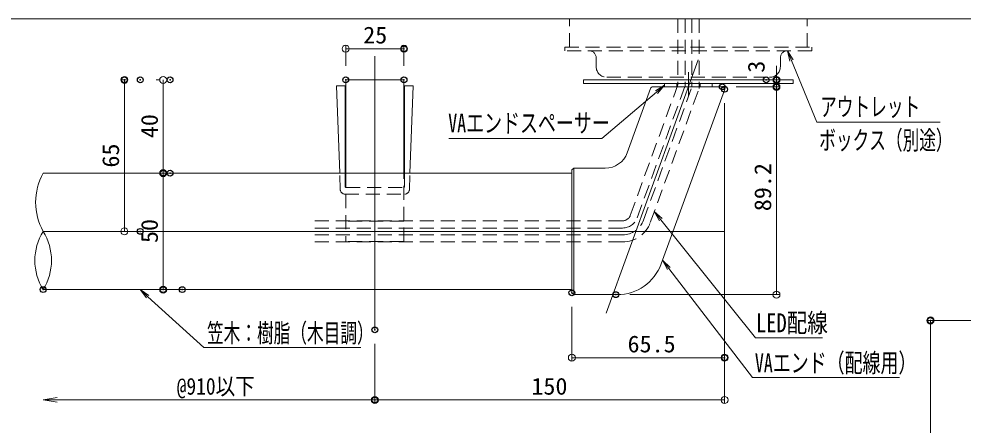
# Model space of a CAD drawing. Units: millimetres, scale not verified. Extents: x -600 to 600, y -416 to 415.
# Drawn here: x -320.5 to 84.4, y 241.2 to 415.5 of the extents above; entities that cross this region are included whole.
import ezdxf
from ezdxf.enums import TextEntityAlignment as Align

# ---------------------------------------------------------------- set-up
doc = ezdxf.new("R2010")
doc.units = ezdxf.units.MM
doc.header["$LTSCALE"] = 5
doc.header["$PDMODE"] = 32
doc.header["$PDSIZE"] = 2.5
doc.linetypes.add('DASHED1', pattern=[1.8, 1.2, -0.6])
doc.linetypes.add('DASHED2', pattern=[3, 2, -1])
for name, color, linetype, lineweight in [('0-0_zumenwaku', 2, 'Continuous', 9), ('0-2_center', 5, 'Continuous', 9), ('0-4_逆三角形ブラケットカバー', 4, 'Continuous', 9), ('0-9_1', 3, 'Continuous', 9), ('0-D_sunpou', 1, 'Continuous', 9), ('0-E_0', 7, 'Continuous', 9), ('1-0_2', 4, 'Continuous', 9), ('1-2_GRE_SS', 3, 'DASHED1', 9), ('1-3_05製品投影', 4, 'Continuous', 9), ('1-4_BLU_SSD', 134, 'DASHED1', 9), ('1-F_配線用エンドスぺーサー', 4, 'Continuous', 9)]:
    doc.layers.add(name, color=color, linetype=linetype, lineweight=lineweight)
doc.layers.add('0-F_DEFPOINTS', color=7, linetype='Continuous')
doc.styles.add('ＭＳ ゴシック', font='')
doc.styles.get('ＭＳ ゴシック').set_extended_font_data('MS Gothic')

# ---------------------------------------------------------------- blocks, each defined once
blk = doc.blocks.new('_ORIGIN')
at = {"layer": '0-E_0', "color": 1}
blk.add_line((0, 0), (-5, 0), dxfattribs=at)
blk.add_circle((0, 0), 2.5, dxfattribs=at)
blk = doc.blocks.new('_OPEN')
at = {"layer": '0-E_0', "color": 1}
blk.add_line((0, 0), (-5, 0), dxfattribs=at)
blk.add_lwpolyline([(-5, 0.833), (0, 0), (-5, -0.833)], dxfattribs=at)
blk = doc.blocks.new('MLeader10')
at = {"layer": '0-D_sunpou', "color": 7}
blk.add_line((-44.511, 311.97), (-41.775, 308.397), dxfattribs=at)
at = {"layer": '0-D_sunpou'}
blk.add_line((-4.91, 261.643), (57.06, 261.643), dxfattribs=at)
at = {"layer": '0-D_sunpou', "color": 7}
blk.add_lwpolyline([(-42.371, 307.941), (-44.511, 311.97), (-41.18, 308.852)], dxfattribs=at)
at = {"layer": '0-D_sunpou'}
blk.add_lwpolyline([(-41.775, 308.397), (-5.99, 261.643), (-4.91, 261.643)], dxfattribs=at)
at = {"layer": '0-D_sunpou', "color": 2, "style": 'ＭＳ ゴシック', "width": 0.7}
blk.add_text('VAエンド（配線用）', height=8.065, dxfattribs=at).set_placement((-4.92, 261.433), align=Align.BOTTOM_LEFT)
blk = doc.blocks.new('MLeader11')
at = {"layer": '0-D_sunpou', "color": 7}
blk.add_line((-48.043, 332.818), (-45.232, 329.305), dxfattribs=at)
at = {"layer": '0-D_sunpou'}
blk.add_line((-3.62, 278.644), (24.051, 278.644), dxfattribs=at)
at = {"layer": '0-D_sunpou', "color": 7}
blk.add_lwpolyline([(-45.817, 328.836), (-48.043, 332.818), (-44.646, 329.773)], dxfattribs=at)
at = {"layer": '0-D_sunpou'}
blk.add_lwpolyline([(-45.232, 329.305), (-4.7, 278.644), (-3.62, 278.644)], dxfattribs=at)
at = {"layer": '0-D_sunpou', "color": 2, "style": 'ＭＳ ゴシック', "width": 0.8}
blk.add_text('LED配線', height=8.082, dxfattribs=at).set_placement((-4.47, 278.591), align=Align.BOTTOM_LEFT)
blk = doc.blocks.new('MLeader12')
at = {"layer": '0-D_sunpou', "color": 7}
blk.add_line((9.021, 401.787), (10.746, 397.631), dxfattribs=at)
at = {"layer": '0-D_sunpou'}
blk.add_line((22.796, 371.191), (74.585, 371.191), dxfattribs=at)
at = {"layer": '0-D_sunpou', "color": 7}
blk.add_lwpolyline([(10.053, 397.343), (9.021, 401.787), (11.438, 397.918)], dxfattribs=at)
at = {"layer": '0-D_sunpou'}
blk.add_lwpolyline([(10.746, 397.631), (21.716, 371.191), (22.796, 371.191)], dxfattribs=at)
at = {"layer": '0-D_sunpou', "color": 2, "style": 'ＭＳ ゴシック', "width": 0.65}
for s, p in [('アウトレット', (23.066, 371.317)), ('ボックス（別途）', (22.684, 356.981))]:
    blk.add_text(s, height=8.065, dxfattribs=at).set_placement(p, align=Align.BOTTOM_LEFT)
blk = doc.blocks.new('MLeader13')
at = {"layer": '0-D_sunpou', "color": 7}
blk.add_line((-43.665, 386.987), (-47.098, 384.078), dxfattribs=at)
at = {"layer": '0-D_sunpou'}
blk.add_line((-71.632, 364.201), (-136.142, 364.201), dxfattribs=at)
at = {"layer": '0-D_sunpou', "color": 7}
blk.add_lwpolyline([(-47.583, 384.65), (-43.665, 386.987), (-46.614, 383.505)], dxfattribs=at)
at = {"layer": '0-D_sunpou'}
blk.add_lwpolyline([(-47.098, 384.078), (-70.552, 364.201), (-71.632, 364.201)], dxfattribs=at)
at = {"layer": '0-D_sunpou', "color": 2, "style": 'ＭＳ ゴシック', "width": 0.7}
blk.add_text('VAエンドスペーサー', height=8.065, dxfattribs=at).set_placement((-136.422, 364.327), align=Align.BOTTOM_LEFT)
blk = doc.blocks.new('MLeader28')
at = {"layer": '0-D_sunpou', "color": 7}
blk.add_line((-268.589, 299.287), (-265.257, 296.263), dxfattribs=at)
at = {"layer": '0-D_sunpou'}
blk.add_line((-240.146, 274.453), (-173.863, 274.453), dxfattribs=at)
at = {"layer": '0-D_sunpou', "color": 7}
blk.add_lwpolyline([(-265.761, 295.707), (-268.589, 299.287), (-264.753, 296.818)], dxfattribs=at)
at = {"layer": '0-D_sunpou'}
blk.add_lwpolyline([(-265.257, 296.263), (-241.226, 274.453), (-240.146, 274.453)], dxfattribs=at)
at = {"layer": '0-D_sunpou', "color": 2, "style": 'ＭＳ ゴシック', "width": 0.65}
blk.add_text('笠木：樹脂（木目調）', height=8.065, dxfattribs=at).set_placement((-239.876, 274.243), align=Align.BOTTOM_LEFT)

msp = doc.modelspace()

# ---------------------------------------------------------------- linework, layer by layer
at = {"layer": '0-0_zumenwaku', "color": 6, "linetype": 'DASHED1'}
for p, q in [((-182.707, 342.217), (-182.943, 348.962)), ((-180.64, 343.615), (-180.64, 348.962)), ((-180.39, 349.287), (-180.39, 319.887)), ((-155.39, 319.887), (-155.39, 349.287)), ((-155.14, 343.615), (-155.14, 348.962)), ((-153.073, 342.217), (-152.837, 348.962)), ((-180.709, 340.287), (-155.071, 340.287)), ((-180.14, 343.115), (-155.64, 343.115)), ((-155.39, 328.687), (-180.39, 328.687)), ((-155.39, 319.887), (-180.39, 319.887))]:
    msp.add_line(p, q, dxfattribs=at)
at = {"layer": '0-0_zumenwaku', "color": 6}
msp.add_lwpolyline([(-599.936, -415.533), (600.064, -415.533), (600.064, 415.467), (-599.936, 415.467)], close=True, dxfattribs=at)
at = {"layer": '0-0_zumenwaku', "color": 6, "linetype": 'DASHED1'}
for centre, radius, start, end in [((-180.709, 342.287), 2, 182, 270), ((-180.14, 343.615), 0.5, 180, 270), ((-155.64, 343.615), 0.5, 270, 0), ((-155.071, 342.287), 2, 270, 358)]:
    msp.add_arc(centre, radius, start, end, dxfattribs=at)
at = {"layer": '0-2_center'}
for p, q in [((-167.89, 399.411), (-167.89, 282.035)), ((-68.742, 289.25), (-29.223, 397.83)), ((-33.424, 382.133), (-33.424, 392.624)), ((-310.125, 324.287), (-17.89, 324.287))]:
    msp.add_line(p, q, dxfattribs=at)
at = {"layer": '0-4_逆三角形ブラケットカバー'}
for p, q in [((-184.264, 386.787), (-180.64, 386.787)), ((-182.954, 349.287), (-184.264, 386.787)), ((-180.64, 349.287), (-180.64, 386.787)), ((-155.14, 386.787), (-151.516, 386.787)), ((-155.14, 349.287), (-155.14, 386.787)), ((-152.826, 349.287), (-151.516, 386.787))]:
    msp.add_line(p, q, dxfattribs=at)
at = {"layer": '0-9_1'}
for p, q in [((-180.39, 349.287), (-180.39, 389.287)), ((-180.39, 389.287), (-155.39, 389.287)), ((-155.39, 349.287), (-155.39, 389.287)), ((-59.676, 358.017), (-49.626, 385.629)), ((-48.686, 386.287), (-18.889, 386.287)), ((-45.12, 310.297), (-17.95, 384.945)), ((-310.125, 349.287), (-83.409, 349.287)), ((-82.609, 351.437), (-69.073, 351.437)), ((-82.609, 297.137), (-82.609, 351.437)), ((-310.125, 299.287), (-83.409, 299.287)), ((-83.409, 297.937), (-82.609, 297.137)), ((-82.609, 297.137), (-63.913, 297.137))]:
    msp.add_line(p, q, dxfattribs=at)
msp.add_lwpolyline([(-83.409, 297.937), (-83.409, 350.637), (-82.609, 351.437)], dxfattribs=at)
for centre, radius, start, end in [((-48.686, 385.287), 1, 90, 160), ((-18.889, 385.287), 1, 340, 90), ((-69.073, 361.437), 10, 270, 340), ((-63.913, 317.137), 20, 270, 340)]:
    msp.add_arc(centre, radius, start, end, dxfattribs=at)
at = {"layer": '0-D_sunpou'}
for p, q in [((-180.39, 395.287), (-180.39, 404.14)), ((-177.39, 402.64), (-158.39, 402.64)), ((-155.39, 395.287), (-155.39, 404.14)), ((4.351, 392.287), (4.351, 395.287)), ((-274.467, 389.287), (-276.802, 389.287)), ((-261.699, 389.287), (-260.163, 389.287)), ((4.351, 386.287), (4.351, 389.287)), ((5.929, 389.287), (5.851, 389.287)), ((-275.302, 327.287), (-275.302, 386.287)), ((-258.663, 386.287), (-258.663, 352.287)), ((-12.889, 386.287), (5.851, 386.287)), ((-12.889, 386.287), (5.851, 386.287)), ((4.351, 300.137), (4.351, 383.287)), ((4.351, 383.287), (4.351, 380.287)), ((-17.89, 379.256), (-17.89, 268.595)), ((-17.89, 379.256), (-17.89, 250.448)), ((-261.699, 349.287), (-260.163, 349.287)), ((-261.699, 349.287), (-260.163, 349.287)), ((-258.663, 346.287), (-258.663, 302.287)), ((-274.467, 324.287), (-276.802, 324.287)), ((-256.457, 299.287), (-260.163, 299.287)), ((-58.544, 297.137), (5.851, 297.137)), ((-83.409, 291.937), (-83.409, 268.595)), ((192.012, 286.063), (68.88, 286.063)), ((70.38, 94.063), (70.38, 283.063)), ((-167.89, 276.035), (-167.89, 250.448)), ((-167.89, 276.035), (-167.89, 250.448)), ((-80.409, 270.095), (-20.89, 270.095)), ((-304.125, 251.948), (-167.89, 251.948)), ((-20.89, 251.948), (-164.89, 251.948))]:
    msp.add_line(p, q, dxfattribs=at)
at = {"layer": '0-F_DEFPOINTS'}
for p in [(-155.39, 402.64), (-275.302, 389.287), (-268.467, 389.287), (-255.699, 389.287), (-180.39, 389.287), (-155.39, 389.287), (-0.071, 389.287), (4.351, 389.287), (-18.889, 386.287), (-17.89, 385.256), (4.351, 386.287), (-258.663, 349.287), (-255.699, 349.287), (-268.467, 324.287), (-310.125, 299.287), (-258.663, 299.287), (-250.457, 299.287), (-83.409, 297.937), (-64.544, 297.137), (70.38, 286.063), (-167.89, 282.035), (-17.89, 270.095), (-167.89, 251.948)]:
    msp.add_point(p, dxfattribs=at)
at = {"layer": '1-0_2'}
for centre, radius, start, end in [((-287.467, 336.787), 25.878, 151.11555, 208.88445), ((-290.026, 311.787), 23.669, 148.1218, 211.8782), ((-330.224, 311.787), 23.669, 328.1218, 31.8782)]:
    msp.add_arc(centre, radius, start, end, dxfattribs=at)
at = {"layer": '1-2_GRE_SS'}
for p, q in [((-37.95, 415.467), (-37.95, 387.155)), ((-34.85, 415.467), (-34.85, 386.608)), ((-31.95, 415.467), (-31.95, 386.097)), ((-28.85, 415.467), (-28.85, 385.55)), ((-58.338, 331.14), (-37.95, 387.155)), ((-55.425, 330.08), (-34.85, 386.608)), ((-52.7, 329.088), (-31.95, 386.097)), ((-49.787, 328.028), (-28.85, 385.55)), ((-61.627, 328.837), (-194.019, 328.837)), ((-61.627, 325.737), (-194.019, 325.737)), ((-61.627, 322.837), (-194.019, 322.837)), ((-61.627, 319.737), (-194.019, 319.737))]:
    msp.add_line(p, q, dxfattribs=at)
for radius in [3.5, 6.6, 9.5, 12.6]:
    msp.add_arc((-61.627, 332.337), radius, 270, 340, dxfattribs=at)
at = {"layer": '1-3_05製品投影'}
for p, q in [((11.521, 389.287), (-78.479, 389.287)), ((-78.479, 387.687), (-78.479, 389.287)), ((11.521, 387.687), (11.521, 389.287)), ((11.521, 387.687), (-78.479, 387.687)), ((-25.686, 387.687), (-41.162, 387.687))]:
    msp.add_line(p, q, dxfattribs=at)
at = {"layer": '1-4_BLU_SSD'}
for p, q in [((-84.479, 403.387), (-84.479, 415.467)), ((17.521, 403.387), (17.521, 415.467)), ((-86.479, 403.387), (19.521, 403.387)), ((-86.479, 401.787), (-86.479, 403.387)), ((19.521, 401.787), (-86.479, 401.787)), ((19.521, 401.787), (19.521, 403.387)), ((-72.979, 394.987), (-72.979, 398.787)), ((-68.379, 390.387), (1.421, 390.387))]:
    msp.add_line(p, q, dxfattribs=at)
at = {"layer": '1-4_BLU_SSD', "linetype": 'DASHED2'}
msp.add_line((6.021, 394.987), (6.021, 398.787), dxfattribs=at)
at = {"layer": '1-4_BLU_SSD'}
for centre, radius, start, end in [((-75.979, 398.787), 3, 0.00002, 90), ((9.021, 398.787), 3, 90, 179.99997), ((-68.379, 394.987), 4.6, 180.00006, 270.00003)]:
    msp.add_arc(centre, radius, start, end, dxfattribs=at)
at = {"layer": '1-4_BLU_SSD', "linetype": 'DASHED2'}
msp.add_arc((1.421, 394.987), 4.6, 269.99997, 359.99995, dxfattribs=at)
at = {"layer": '1-F_配線用エンドスぺーサー'}
for p, q in [((-43.665, 387.687), (-23.182, 387.687)), ((-43.665, 386.287), (-43.665, 387.687))]:
    msp.add_line(p, q, dxfattribs=at)
at = {"layer": '1-F_配線用エンドスぺーサー', "color": 5, "linetype": 'DASHED1'}
for p, q in [((-38.424, 386.287), (-38.424, 387.687)), ((-28.424, 386.287), (-28.424, 387.687))]:
    msp.add_line(p, q, dxfattribs=at)
at = {"layer": '1-F_配線用エンドスぺーサー'}
msp.add_lwpolyline([(-43.665, 386.287), (-23.182, 386.287), (-23.182, 387.687)], dxfattribs=at)

# ---------------------------------------------------------------- block references
at = {"layer": '0-D_sunpou'}
for name, p, xscale, yscale, rotation in [('_ORIGIN', (-180.39, 402.64), 0.6, 0.6, 180), ('_ORIGIN', (-275.302, 389.287), 0.6, 0.6, 90), ('_ORIGIN', (-258.663, 389.287), 0.6, 0.6, 90), ('_ORIGIN', (4.351, 389.287), 0.6, 0.6, 270), ('_ORIGIN', (4.351, 386.287), 0.6, 0.6, 90), ('_ORIGIN', (4.351, 386.287), 0.6, 0.6, 90), ('_ORIGIN', (-258.663, 349.287), 0.6, 0.6, 270), ('_ORIGIN', (-258.663, 349.287), 0.6, 0.6, 90), ('_ORIGIN', (-275.302, 324.287), 0.6, 0.6, 270), ('_ORIGIN', (-258.663, 299.287), 0.6, 0.6, 270), ('_ORIGIN', (4.351, 297.137), 0.6, 0.6, 270), ('_ORIGIN', (70.38, 286.063), 0.6, 0.6, 90), ('_ORIGIN', (-83.409, 270.095), 0.6, 0.6, 180), ('_OPEN', (-310.125, 251.948), 1.2, 1.2, 180), ('_ORIGIN', (-167.89, 251.948), 0.6, 0.6, 180)]:
    msp.add_blockref(name, p, dxfattribs=dict(at, xscale=xscale, yscale=yscale, rotation=rotation))
at = {"layer": '0-D_sunpou', "xscale": 0.6, "yscale": 0.6}
for p in [(-155.39, 402.64), (-17.89, 270.095), (-17.89, 251.948)]:
    msp.add_blockref('_ORIGIN', p, dxfattribs=at)
at = {"layer": '0-D_sunpou'}
for name in ['MLeader12', 'MLeader13', 'MLeader11', 'MLeader10', 'MLeader28']:
    msp.add_blockref(name, (0, 0), dxfattribs=at)

# ---------------------------------------------------------------- texts
at = {"layer": '0-D_sunpou', "color": 2, "style": 'ＭＳ ゴシック'}
for s, height, width, p in [('25', 7.221, 1.05, (-172.89, 402.752)), ('65.5', 7.221, 1.05, (-59.525, 270.207)), ('@910以下', 7.216, 0.85, (-252.857, 252.06)), ('150', 7.221, 1.05, (-100.765, 252.06))]:
    msp.add_text(s, height=height, dxfattribs=dict(at, width=width)).set_placement(p, align=Align.BOTTOM_LEFT)
at = {"layer": '0-D_sunpou', "color": 2, "style": 'ＭＳ ゴシック', "width": 1.05}
for s, p in [('3', (1.437, 392.352)), ('40', (-258.775, 364.287)), ('65', (-275.415, 351.662)), ('89.2', (4.239, 332.962)), ('50', (-258.775, 319.287))]:
    msp.add_text(s, height=7.221, rotation=90, dxfattribs=at).set_placement(p, align=Align.BOTTOM_LEFT)

doc.saveas('drawing.dxf')
